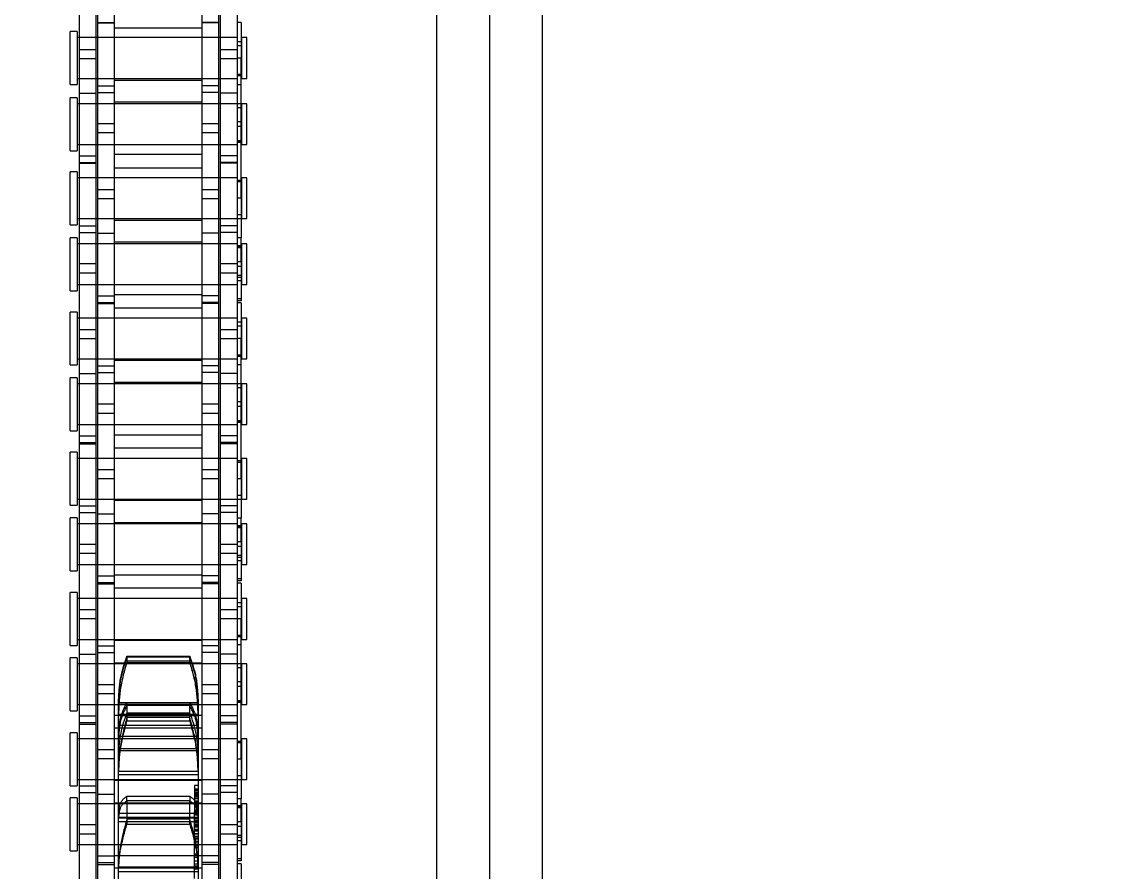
# Model space of a CAD drawing. Header units: metres. Extents: x 0 to 63075, y 0 to 44550.
# Drawn here: x 14343 to 14440.6, y 30590.3 to 30667.4 of the extents above; entities that cross this region are included whole.
import ezdxf

# ---------------------------------------------------------------- set-up
doc = ezdxf.new("R2010")
doc.units = ezdxf.units.M
doc.header["$LTSCALE"] = 75
doc.linetypes.add('HIDDEN2', pattern=[4.7625, 3.175, -1.5875])
for name, color, linetype in [('SDM', 7, 'Continuous'), ('SL1', 8, 'Continuous'), ('SL4', 4, 'Continuous'), ('ST1', 7, 'HIDDEN2')]:
    doc.layers.add(name, color=color, linetype=linetype)

# ---------------------------------------------------------------- blocks, each defined once
blk = doc.blocks.new('A$Cf5d57027')
at = {"layer": 'SL1'}
for radius, start, end in [(1221.5, 121.074746, 67.294357), (1158, 122.987753, 69.370009), (1150, 123.246853, 69.219881)]:
    blk.add_arc((6187.34, 9148.648), radius, start, end, dxfattribs=at)
blk = doc.blocks.new('A$Ca53c419a')
at = {"layer": 'SL4'}
for p, q in [((3669.713, 215.76), (4459.475, 215.76)), ((4619.715, 206.235), (3669.713, 206.235))]:
    blk.add_line(p, q, dxfattribs=at)
at = {"layer": 'ST1'}
for p, q in [((4191.691, 249), (4196.488, 249)), ((4191.691, 249), (4191.691, 248.342)), ((4196.488, 248.342), (4196.488, 249)), ((4197.576, 249), (4202.373, 249)), ((4197.576, 249), (4197.576, 248.342)), ((4202.373, 248.342), (4202.373, 249)), ((4204.369, 249), (4209.166, 249)), ((4204.369, 249), (4204.369, 248.342)), ((4209.166, 248.342), (4209.166, 249)), ((4210.276, 249), (4215.073, 249)), ((4210.276, 249), (4210.276, 248.342)), ((4215.073, 248.342), (4215.073, 249)), ((4217.048, 249), (4221.845, 249)), ((4217.048, 249), (4217.048, 248.342)), ((4221.845, 248.342), (4221.845, 249)), ((4222.976, 249), (4227.773, 249)), ((4222.976, 249), (4222.976, 248.342)), ((4227.773, 248.342), (4227.773, 249)), ((4229.726, 249), (4234.523, 249)), ((4229.726, 249), (4229.726, 248.342)), ((4234.523, 248.342), (4234.523, 249)), ((4235.676, 249), (4240.473, 249)), ((4235.676, 249), (4235.676, 248.342)), ((4240.473, 248.342), (4240.473, 249)), ((4242.404, 249), (4247.201, 249)), ((4242.404, 249), (4242.404, 248.342)), ((4247.201, 248.342), (4247.201, 249)), ((4248.376, 249), (4253.173, 249)), ((4248.376, 249), (4248.376, 248.342)), ((4253.173, 248.342), (4253.173, 249)), ((4255.083, 249), (4259.88, 249)), ((4255.083, 249), (4255.083, 248.342)), ((4259.88, 248.342), (4259.88, 249)), ((4261.076, 249), (4265.873, 249)), ((4261.076, 249), (4261.076, 248.342)), ((4265.873, 248.342), (4265.873, 249)), ((4184.1, 248.157), (4193.195, 248.157)), ((4191.695, 248.342), (4191.691, 248.342)), ((4196.488, 248.342), (4191.695, 248.342)), ((4192.245, 248.342), (4192.245, 233.843)), ((4192.245, 248.157), (4192.245, 246.637)), ((4193.195, 248.157), (4194.055, 248.157)), ((4193.195, 246.637), (4193.195, 248.157)), ((4194.055, 248.157), (4203.15, 248.157)), ((4194.055, 248.157), (4194.055, 246.637)), ((4195.935, 233.843), (4195.935, 248.342)), ((4195.935, 246.637), (4195.935, 248.157)), ((4196.967, 248.157), (4196.967, 246.637)), ((4197.551, 248.157), (4197.551, 246.637)), ((4202.373, 248.342), (4197.576, 248.342)), ((4198.13, 248.342), (4198.13, 233.843)), ((4198.13, 248.157), (4198.13, 246.637)), ((4201.82, 233.843), (4201.82, 248.342)), ((4201.82, 246.637), (4201.82, 248.157)), ((4203.15, 248.157), (4203.15, 246.637)), ((4203.15, 248.157), (4209.5, 248.157)), ((4203.306, 248.157), (4203.306, 246.637)), ((4203.89, 248.157), (4203.89, 246.637)), ((4204.374, 248.342), (4204.369, 248.342)), ((4209.166, 248.342), (4204.374, 248.342)), ((4204.923, 248.342), (4204.923, 233.843)), ((4204.923, 248.157), (4204.923, 246.637)), ((4208.613, 233.843), (4208.613, 248.342)), ((4208.613, 246.637), (4208.613, 248.157)), ((4209.5, 248.157), (4209.5, 246.637)), ((4209.5, 248.157), (4218.595, 248.157)), ((4215.073, 248.342), (4210.276, 248.342)), ((4210.83, 248.342), (4210.83, 233.843)), ((4210.83, 248.157), (4210.83, 246.637)), ((4212.688, 246.637), (4212.688, 248.157)), ((4213.526, 248.157), (4213.526, 246.637)), ((4214.52, 233.843), (4214.52, 248.342)), ((4214.52, 246.637), (4214.52, 248.157)), ((4217.052, 248.342), (4217.048, 248.342)), ((4221.845, 248.342), (4217.052, 248.342)), ((4217.601, 248.342), (4217.601, 233.843)), ((4217.601, 248.157), (4217.601, 246.637)), ((4218.595, 248.157), (4219.455, 248.157)), ((4218.595, 246.637), (4218.595, 248.157)), ((4219.455, 248.157), (4228.55, 248.157)), ((4219.455, 248.157), (4219.455, 246.637)), ((4221.291, 233.843), (4221.291, 248.342)), ((4221.291, 246.637), (4221.291, 248.157)), ((4222.324, 248.157), (4222.324, 246.637)), ((4222.908, 248.157), (4222.908, 246.637)), ((4227.773, 248.342), (4222.976, 248.342)), ((4223.53, 248.342), (4223.53, 233.843)), ((4223.53, 248.157), (4223.53, 246.637)), ((4227.22, 233.843), (4227.22, 248.342)), ((4227.22, 246.637), (4227.22, 248.157)), ((4228.55, 248.157), (4228.55, 246.637)), ((4228.55, 248.157), (4234.9, 248.157)), ((4228.663, 248.157), (4228.663, 246.637)), ((4229.247, 248.157), (4229.247, 246.637)), ((4229.73, 248.342), (4229.726, 248.342)), ((4234.523, 248.342), (4229.73, 248.342)), ((4230.279, 248.342), (4230.279, 233.843)), ((4230.279, 248.157), (4230.279, 246.637)), ((4233.969, 233.843), (4233.969, 248.342)), ((4233.969, 246.637), (4233.969, 248.157)), ((4234.9, 248.157), (4234.9, 246.637)), ((4234.9, 248.157), (4243.995, 248.157)), ((4240.473, 248.342), (4235.676, 248.342)), ((4236.23, 248.342), (4236.23, 233.843)), ((4236.23, 248.157), (4236.23, 246.637)), ((4238.044, 246.637), (4238.044, 248.157)), ((4238.883, 248.157), (4238.883, 246.637)), ((4239.92, 233.843), (4239.92, 248.342)), ((4239.92, 246.637), (4239.92, 248.157)), ((4242.408, 248.342), (4242.404, 248.342)), ((4247.201, 248.342), (4242.408, 248.342)), ((4242.958, 248.342), (4242.958, 233.843)), ((4242.958, 248.157), (4242.958, 246.637)), ((4243.995, 248.157), (4244.855, 248.157)), ((4243.995, 246.637), (4243.995, 248.157)), ((4244.855, 248.157), (4253.95, 248.157)), ((4244.855, 248.157), (4244.855, 246.637)), ((4246.648, 233.843), (4246.648, 248.342)), ((4246.648, 246.637), (4246.648, 248.157)), ((4247.68, 248.157), (4247.68, 246.637)), ((4248.264, 248.157), (4248.264, 246.637)), ((4253.173, 248.342), (4248.376, 248.342)), ((4248.93, 248.342), (4248.93, 233.843)), ((4248.93, 248.157), (4248.93, 246.637)), ((4252.62, 233.843), (4252.62, 248.342)), ((4252.62, 246.637), (4252.62, 248.157)), ((4253.95, 248.157), (4253.95, 246.637)), ((4253.95, 248.157), (4260.3, 248.157)), ((4254.019, 248.157), (4254.019, 246.637)), ((4254.604, 248.157), (4254.604, 246.637)), ((4255.087, 248.342), (4255.083, 248.342)), ((4259.88, 248.342), (4255.087, 248.342)), ((4255.636, 248.342), (4255.636, 233.843)), ((4255.636, 248.157), (4255.636, 246.637)), ((4259.326, 233.843), (4259.326, 248.342)), ((4259.326, 246.637), (4259.326, 248.157)), ((4260.3, 248.157), (4260.3, 246.637)), ((4260.3, 248.157), (4269.395, 248.157)), ((4265.873, 248.342), (4261.076, 248.342)), ((4261.63, 248.342), (4261.63, 233.843)), ((4261.63, 248.157), (4261.63, 246.637)), ((4263.401, 246.637), (4263.401, 248.157)), ((4264.239, 248.157), (4264.239, 246.637)), ((4265.32, 233.843), (4265.32, 248.342)), ((4265.32, 246.637), (4265.32, 248.157)), ((4181.355, 246.485), (4190.45, 246.485)), ((4184.1, 246.637), (4193.195, 246.637)), ((4190.45, 246.485), (4190.45, 244.965)), ((4190.45, 246.485), (4196.8, 246.485)), ((4190.628, 246.485), (4190.628, 244.965)), ((4191.212, 246.485), (4191.212, 244.965)), ((4192.245, 246.485), (4192.245, 244.965)), ((4193.195, 246.637), (4194.055, 246.637)), ((4194.055, 246.637), (4203.15, 246.637)), ((4195.935, 244.965), (4195.935, 246.485)), ((4196.8, 246.485), (4196.8, 244.965)), ((4196.8, 246.485), (4205.895, 246.485)), ((4198.13, 246.485), (4198.13, 244.965)), ((4200.01, 244.965), (4200.01, 246.485)), ((4200.848, 246.485), (4200.848, 244.965)), ((4201.82, 244.965), (4201.82, 246.485)), ((4203.15, 246.637), (4209.5, 246.637)), ((4204.923, 246.485), (4204.923, 244.965)), ((4205.895, 246.485), (4206.755, 246.485)), ((4205.895, 244.965), (4205.895, 246.485)), ((4206.755, 246.485), (4215.85, 246.485)), ((4206.755, 246.485), (4206.755, 244.965)), ((4208.613, 244.965), (4208.613, 246.485)), ((4209.5, 246.637), (4218.595, 246.637)), ((4209.645, 246.485), (4209.645, 244.965)), ((4210.23, 246.485), (4210.23, 244.965)), ((4210.83, 246.485), (4210.83, 244.965)), ((4214.52, 244.965), (4214.52, 246.485)), ((4215.85, 246.485), (4215.85, 244.965)), ((4215.85, 246.485), (4222.2, 246.485)), ((4215.985, 246.485), (4215.985, 244.965)), ((4216.569, 246.485), (4216.569, 244.965)), ((4217.601, 246.485), (4217.601, 244.965)), ((4218.595, 246.637), (4219.455, 246.637)), ((4219.455, 246.637), (4228.55, 246.637)), ((4221.291, 244.965), (4221.291, 246.485)), ((4222.2, 246.485), (4222.2, 244.965)), ((4222.2, 246.485), (4231.295, 246.485)), ((4223.53, 246.485), (4223.53, 244.965)), ((4225.366, 244.965), (4225.366, 246.485)), ((4226.204, 246.485), (4226.204, 244.965)), ((4227.22, 244.965), (4227.22, 246.485)), ((4228.55, 246.637), (4234.9, 246.637)), ((4230.279, 246.485), (4230.279, 244.965)), ((4231.295, 246.485), (4232.155, 246.485)), ((4231.295, 244.965), (4231.295, 246.485)), ((4232.155, 246.485), (4241.25, 246.485)), ((4232.155, 246.485), (4232.155, 244.965)), ((4233.969, 244.965), (4233.969, 246.485)), ((4234.9, 246.637), (4243.995, 246.637)), ((4235.002, 246.485), (4235.002, 244.965)), ((4235.586, 246.485), (4235.586, 244.965)), ((4236.23, 246.485), (4236.23, 244.965)), ((4239.92, 244.965), (4239.92, 246.485)), ((4241.25, 246.485), (4241.25, 244.965)), ((4241.25, 246.485), (4247.6, 246.485)), ((4241.341, 246.485), (4241.341, 244.965)), ((4241.925, 246.485), (4241.925, 244.965)), ((4242.958, 246.485), (4242.958, 244.965)), ((4243.995, 246.637), (4244.855, 246.637)), ((4244.855, 246.637), (4253.95, 246.637)), ((4246.648, 244.965), (4246.648, 246.485)), ((4247.6, 246.485), (4247.6, 244.965)), ((4247.6, 246.485), (4256.695, 246.485)), ((4248.93, 246.485), (4248.93, 244.965)), ((4250.723, 244.965), (4250.723, 246.485)), ((4251.561, 246.485), (4251.561, 244.965)), ((4252.62, 244.965), (4252.62, 246.485)), ((4253.95, 246.637), (4260.3, 246.637)), ((4255.636, 246.485), (4255.636, 244.965)), ((4256.695, 246.485), (4257.555, 246.485)), ((4256.695, 244.965), (4256.695, 246.485)), ((4257.555, 246.485), (4266.65, 246.485)), ((4257.555, 246.485), (4257.555, 244.965)), ((4259.326, 244.965), (4259.326, 246.485)), ((4260.3, 246.637), (4269.395, 246.637)), ((4260.358, 246.485), (4260.358, 244.965)), ((4260.943, 246.485), (4260.943, 244.965)), ((4261.63, 246.485), (4261.63, 244.965)), ((4265.32, 244.965), (4265.32, 246.485)), ((4266.65, 246.485), (4266.65, 244.965)), ((4266.65, 246.485), (4273, 246.485)), ((4266.698, 246.485), (4266.698, 244.965)), ((4181.355, 244.965), (4190.45, 244.965)), ((4184.583, 244.605), (4189.771, 244.605)), ((4189.771, 237.395), (4189.771, 244.605)), ((4189.771, 244.605), (4189.874, 244.605)), ((4189.874, 244.605), (4194.752, 244.605)), ((4190.13, 244.965), (4190.13, 237.035)), ((4190.193, 237.395), (4190.193, 244.605)), ((4190.45, 244.965), (4196.8, 244.965)), ((4191.235, 237.035), (4191.235, 244.965)), ((4192.245, 244.965), (4192.245, 237.035)), ((4194.338, 244.605), (4194.338, 237.395)), ((4194.679, 244.605), (4194.679, 237.395)), ((4194.693, 237.395), (4194.693, 244.605)), ((4194.752, 244.605), (4198.573, 244.605)), ((4195.056, 237.395), (4195.056, 244.605)), ((4195.935, 237.035), (4195.935, 244.965)), ((4196.015, 244.965), (4196.015, 237.035)), ((4196.8, 244.965), (4205.895, 244.965)), ((4198.05, 237.035), (4198.05, 244.965)), ((4198.13, 244.965), (4198.13, 237.035)), ((4198.573, 237.395), (4198.573, 244.605)), ((4198.573, 244.605), (4198.696, 244.605)), ((4198.696, 244.605), (4200.42, 244.605)), ((4198.868, 237.395), (4198.868, 244.605)), ((4200.42, 244.605), (4201.9, 244.605)), ((4200.773, 244.605), (4200.773, 237.395)), ((4200.954, 244.605), (4200.954, 237.395)), ((4201.806, 237.395), (4201.806, 244.605)), ((4201.82, 237.035), (4201.82, 244.965)), ((4201.9, 244.605), (4203.893, 244.605)), ((4202.022, 237.395), (4202.022, 244.605)), ((4202.808, 244.965), (4202.808, 237.035)), ((4203.07, 244.605), (4203.07, 237.395)), ((4203.893, 237.395), (4203.893, 244.605)), ((4203.893, 244.605), (4204.023, 244.605)), ((4203.935, 237.035), (4203.935, 244.965)), ((4204.023, 244.605), (4205.167, 244.605)), ((4204.028, 237.395), (4204.028, 244.605)), ((4204.923, 244.965), (4204.923, 237.035)), ((4205.048, 237.395), (4205.048, 244.605)), ((4205.091, 237.395), (4205.091, 244.605)), ((4205.091, 244.605), (4205.211, 244.605)), ((4205.895, 244.965), (4206.755, 244.965)), ((4206.755, 244.965), (4215.85, 244.965)), ((4208.613, 237.035), (4208.613, 244.965)), ((4208.715, 244.965), (4208.715, 237.035)), ((4210.728, 237.035), (4210.728, 244.965)), ((4210.83, 244.965), (4210.83, 237.035)), ((4214.52, 237.035), (4214.52, 244.965)), ((4215.486, 244.965), (4215.486, 237.035)), ((4215.85, 244.965), (4222.2, 244.965)), ((4216.635, 237.035), (4216.635, 244.965)), ((4217.601, 244.965), (4217.601, 237.035)), ((4221.291, 237.035), (4221.291, 244.965)), ((4221.415, 244.965), (4221.415, 237.035)), ((4222.2, 244.965), (4231.295, 244.965)), ((4223.406, 237.035), (4223.406, 244.965)), ((4223.53, 244.965), (4223.53, 237.035)), ((4227.22, 237.035), (4227.22, 244.965)), ((4228.164, 244.965), (4228.164, 237.035)), ((4229.335, 237.035), (4229.335, 244.965)), ((4230.279, 244.965), (4230.279, 237.035)), ((4231.295, 244.965), (4232.155, 244.965)), ((4232.155, 244.965), (4241.25, 244.965)), ((4233.969, 237.035), (4233.969, 244.965)), ((4234.115, 244.965), (4234.115, 237.035)), ((4236.084, 237.035), (4236.084, 244.965)), ((4236.23, 244.965), (4236.23, 237.035)), ((4239.92, 237.035), (4239.92, 244.965)), ((4240.843, 244.965), (4240.843, 237.035)), ((4241.25, 244.965), (4247.6, 244.965)), ((4242.035, 237.035), (4242.035, 244.965)), ((4242.958, 244.965), (4242.958, 237.035)), ((4246.648, 237.035), (4246.648, 244.965)), ((4246.815, 244.965), (4246.815, 237.035)), ((4247.6, 244.965), (4256.695, 244.965)), ((4248.763, 237.035), (4248.763, 244.965)), ((4248.93, 244.965), (4248.93, 237.035)), ((4252.62, 237.035), (4252.62, 244.965)), ((4253.521, 244.965), (4253.521, 237.035)), ((4254.735, 237.035), (4254.735, 244.965)), ((4255.636, 244.965), (4255.636, 237.035)), ((4256.695, 244.965), (4257.555, 244.965)), ((4257.555, 244.965), (4266.65, 244.965)), ((4259.326, 237.035), (4259.326, 244.965)), ((4259.515, 244.965), (4259.515, 237.035)), ((4261.441, 237.035), (4261.441, 244.965)), ((4261.63, 244.965), (4261.63, 237.035)), ((4265.32, 237.035), (4265.32, 244.965)), ((4266.199, 244.965), (4266.199, 237.035)), ((4266.65, 244.965), (4273, 244.965)), ((4196.205, 243.843), (4194.091, 243.843)), ((4194.091, 243.843), (4194.091, 238.157)), ((4194.547, 238.157), (4194.547, 243.843)), ((4196.205, 238.157), (4196.205, 243.843)), ((4196.205, 243.843), (4196.635, 243.843)), ((4196.635, 243.843), (4196.635, 238.157)), ((4204.156, 243.843), (4203.441, 243.843)), ((4203.441, 243.843), (4203.441, 238.157)), ((4203.748, 238.157), (4203.748, 243.843)), ((4204.156, 238.157), (4204.156, 243.843)), ((4204.83, 243.843), (4204.156, 243.843)), ((4204.83, 238.157), (4204.83, 243.843)), ((4204.83, 243.843), (4205.102, 243.843)), ((4205.102, 243.843), (4205.102, 238.157)), ((4208.723, 243.843), (4208.723, 238.157)), ((4209.219, 243.843), (4208.723, 243.843)), ((4208.843, 238.157), (4208.843, 243.843)), ((4209.219, 238.157), (4209.219, 243.843)), ((4209.3, 243.843), (4209.3, 238.157)), ((4189.771, 237.395), (4184.583, 237.395)), ((4189.16, 237.73), (4190.052, 237.73)), ((4189.874, 237.395), (4189.771, 237.395)), ((4194.752, 237.395), (4189.874, 237.395)), ((4190.052, 237.73), (4190.323, 237.73)), ((4190.052, 237.73), (4190.052, 237.395)), ((4190.272, 237.73), (4190.272, 237.395)), ((4190.318, 237.73), (4190.318, 237.395)), ((4190.323, 237.73), (4190.323, 237.395)), ((4190.323, 237.73), (4191.408, 237.73)), ((4190.503, 237.73), (4190.503, 237.395)), ((4190.768, 237.73), (4190.768, 237.395)), ((4191.112, 237.73), (4191.112, 237.395)), ((4191.288, 237.73), (4191.288, 237.395)), ((4191.408, 237.73), (4191.642, 237.73)), ((4191.408, 237.73), (4191.408, 237.395)), ((4191.642, 237.73), (4192.995, 237.73)), ((4191.974, 237.73), (4191.974, 237.395)), ((4192.12, 237.73), (4192.12, 237.395)), ((4192.193, 237.73), (4192.193, 237.395)), ((4192.273, 237.73), (4192.273, 237.395)), ((4192.481, 237.73), (4192.481, 237.395)), ((4192.54, 237.73), (4192.54, 237.395)), ((4192.762, 237.73), (4192.762, 237.395)), ((4192.869, 237.73), (4192.869, 237.395)), ((4192.995, 237.73), (4192.995, 237.395)), ((4192.995, 237.73), (4193.225, 237.73)), ((4192.998, 237.73), (4192.998, 237.395)), ((4193.225, 237.73), (4193.225, 237.395)), ((4193.225, 237.73), (4194.116, 237.73)), ((4193.263, 237.73), (4193.263, 237.395)), ((4193.479, 237.73), (4193.479, 237.395)), ((4193.554, 237.73), (4193.554, 237.395)), ((4193.652, 237.73), (4193.652, 237.395)), ((4193.855, 237.73), (4193.855, 237.395)), ((4193.94, 237.73), (4193.94, 237.395)), ((4194.062, 237.73), (4194.062, 237.395)), ((4194.091, 238.157), (4196.205, 238.157)), ((4194.116, 237.73), (4194.292, 237.73)), ((4194.116, 237.73), (4194.116, 237.395)), ((4194.263, 237.73), (4194.263, 237.395)), ((4194.292, 237.73), (4194.292, 237.395)), ((4194.292, 237.73), (4194.978, 237.73)), ((4194.431, 237.73), (4194.431, 237.395)), ((4194.451, 237.73), (4194.451, 237.395)), ((4194.598, 237.73), (4194.598, 237.395)), ((4194.716, 237.73), (4194.716, 237.395)), ((4198.573, 237.395), (4194.752, 237.395)), ((4194.926, 237.73), (4194.926, 237.395)), ((4194.955, 237.73), (4194.955, 237.395)), ((4194.978, 237.73), (4194.978, 237.395)), ((4194.978, 237.73), (4195.197, 237.73)), ((4194.984, 237.73), (4194.984, 237.395)), ((4195.019, 237.73), (4195.019, 237.395)), ((4195.089, 237.73), (4195.089, 237.395)), ((4195.105, 237.73), (4195.105, 237.395)), ((4195.197, 237.73), (4195.197, 237.395)), ((4195.653, 237.73), (4195.197, 237.73)), ((4195.259, 237.73), (4195.259, 237.395)), ((4195.391, 237.73), (4195.391, 237.395)), ((4196.435, 237.73), (4195.653, 237.73)), ((4195.653, 237.73), (4195.653, 237.395)), ((4195.794, 237.73), (4195.794, 237.395)), ((4195.818, 237.73), (4195.818, 237.395)), ((4195.894, 237.73), (4195.894, 237.395)), ((4196.046, 237.73), (4196.046, 237.395)), ((4196.104, 237.73), (4196.104, 237.395)), ((4196.143, 237.73), (4196.143, 237.395)), ((4196.635, 238.157), (4196.205, 238.157)), ((4196.205, 237.73), (4196.205, 237.395)), ((4196.405, 237.73), (4196.405, 237.395)), ((4196.414, 237.73), (4196.414, 237.395)), ((4196.433, 237.73), (4196.433, 237.395)), ((4196.435, 237.73), (4196.435, 237.395)), ((4196.765, 237.73), (4196.435, 237.73)), ((4196.442, 237.73), (4196.442, 237.395)), ((4196.593, 237.73), (4196.593, 237.395)), ((4196.614, 237.395), (4196.614, 237.73)), ((4196.632, 237.73), (4196.632, 237.395)), ((4196.633, 237.395), (4196.633, 237.73)), ((4196.854, 237.73), (4196.765, 237.73)), ((4196.765, 237.73), (4196.765, 237.395)), ((4196.783, 237.395), (4196.783, 237.73)), ((4196.854, 237.73), (4196.854, 237.395)), ((4197.151, 237.73), (4196.854, 237.73)), ((4196.875, 237.73), (4196.875, 237.395)), ((4196.94, 237.73), (4196.94, 237.395)), ((4196.946, 237.395), (4196.946, 237.73)), ((4197.151, 237.73), (4197.151, 237.395)), ((4197.226, 237.73), (4197.151, 237.73)), ((4197.226, 237.73), (4197.226, 237.395)), ((4197.61, 237.73), (4197.226, 237.73)), ((4197.275, 237.395), (4197.275, 237.73)), ((4197.61, 237.395), (4197.61, 237.73)), ((4198.696, 237.395), (4198.573, 237.395)), ((4200.42, 237.395), (4198.696, 237.395)), ((4201.9, 237.395), (4200.42, 237.395)), ((4203.893, 237.395), (4201.9, 237.395)), ((4203.441, 238.157), (4204.156, 238.157)), ((4204.023, 237.395), (4203.893, 237.395)), ((4205.167, 237.395), (4204.023, 237.395)), ((4204.156, 238.157), (4204.83, 238.157)), ((4205.102, 238.157), (4204.83, 238.157)), ((4205.211, 237.395), (4205.091, 237.395)), ((4208.723, 238.157), (4209.219, 238.157)), ((4181.355, 237.035), (4190.45, 237.035)), ((4190.45, 235.515), (4190.45, 237.035)), ((4190.45, 237.035), (4196.8, 237.035)), ((4190.628, 235.515), (4190.628, 237.035)), ((4191.212, 235.515), (4191.212, 237.035)), ((4192.245, 237.035), (4192.245, 235.515)), ((4195.935, 235.515), (4195.935, 237.035)), ((4196.8, 235.515), (4196.8, 237.035)), ((4196.8, 237.035), (4205.895, 237.035)), ((4198.13, 237.035), (4198.13, 235.515)), ((4200.01, 235.515), (4200.01, 237.035)), ((4200.848, 237.035), (4200.848, 235.515)), ((4201.82, 235.515), (4201.82, 237.035)), ((4204.923, 237.035), (4204.923, 235.515)), ((4205.895, 237.035), (4206.755, 237.035)), ((4205.895, 235.515), (4205.895, 237.035)), ((4206.755, 237.035), (4215.85, 237.035)), ((4206.755, 237.035), (4206.755, 235.515)), ((4208.613, 235.515), (4208.613, 237.035)), ((4209.645, 235.515), (4209.645, 237.035)), ((4210.23, 235.515), (4210.23, 237.035)), ((4210.83, 237.035), (4210.83, 235.515)), ((4214.52, 235.515), (4214.52, 237.035)), ((4215.85, 235.515), (4215.85, 237.035)), ((4215.85, 237.035), (4222.2, 237.035)), ((4215.985, 235.515), (4215.985, 237.035)), ((4216.569, 235.515), (4216.569, 237.035)), ((4217.601, 237.035), (4217.601, 235.515)), ((4221.291, 235.515), (4221.291, 237.035)), ((4222.2, 235.515), (4222.2, 237.035)), ((4222.2, 237.035), (4231.295, 237.035)), ((4223.53, 237.035), (4223.53, 235.515)), ((4225.366, 235.515), (4225.366, 237.035)), ((4226.204, 237.035), (4226.204, 235.515)), ((4227.22, 235.515), (4227.22, 237.035)), ((4230.279, 237.035), (4230.279, 235.515)), ((4231.295, 237.035), (4232.155, 237.035)), ((4231.295, 235.515), (4231.295, 237.035)), ((4232.155, 237.035), (4241.25, 237.035)), ((4232.155, 237.035), (4232.155, 235.515)), ((4233.969, 235.515), (4233.969, 237.035)), ((4235.002, 235.515), (4235.002, 237.035)), ((4235.586, 235.515), (4235.586, 237.035)), ((4236.23, 237.035), (4236.23, 235.515)), ((4239.92, 235.515), (4239.92, 237.035)), ((4241.25, 235.515), (4241.25, 237.035)), ((4241.25, 237.035), (4247.6, 237.035)), ((4241.341, 235.515), (4241.341, 237.035)), ((4241.925, 235.515), (4241.925, 237.035)), ((4242.958, 237.035), (4242.958, 235.515)), ((4246.648, 235.515), (4246.648, 237.035)), ((4247.6, 235.515), (4247.6, 237.035)), ((4247.6, 237.035), (4256.695, 237.035)), ((4248.93, 237.035), (4248.93, 235.515)), ((4250.723, 235.515), (4250.723, 237.035)), ((4251.561, 237.035), (4251.561, 235.515)), ((4252.62, 235.515), (4252.62, 237.035)), ((4255.636, 237.035), (4255.636, 235.515)), ((4256.695, 237.035), (4257.555, 237.035)), ((4256.695, 235.515), (4256.695, 237.035)), ((4257.555, 237.035), (4266.65, 237.035)), ((4257.555, 237.035), (4257.555, 235.515)), ((4259.326, 235.515), (4259.326, 237.035)), ((4260.358, 235.515), (4260.358, 237.035)), ((4260.943, 235.515), (4260.943, 237.035)), ((4261.63, 237.035), (4261.63, 235.515)), ((4265.32, 235.515), (4265.32, 237.035)), ((4266.65, 235.515), (4266.65, 237.035)), ((4266.65, 237.035), (4273, 237.035)), ((4266.698, 235.515), (4266.698, 237.035)), ((4181.355, 235.515), (4190.45, 235.515)), ((4184.1, 235.363), (4193.195, 235.363)), ((4190.45, 235.515), (4196.8, 235.515)), ((4192.245, 235.363), (4192.245, 233.843)), ((4193.195, 235.363), (4194.055, 235.363)), ((4193.195, 233.843), (4193.195, 235.363)), ((4194.055, 235.363), (4203.15, 235.363)), ((4194.055, 235.363), (4194.055, 233.843)), ((4195.935, 233.843), (4195.935, 235.363)), ((4196.8, 235.515), (4205.895, 235.515)), ((4196.967, 233.843), (4196.967, 235.363)), ((4197.551, 233.843), (4197.551, 235.363)), ((4198.13, 235.363), (4198.13, 233.511)), ((4201.82, 233.843), (4201.82, 235.363)), ((4203.15, 233.843), (4203.15, 235.363)), ((4203.15, 235.363), (4209.5, 235.363)), ((4203.306, 233.843), (4203.306, 235.363)), ((4203.89, 233.843), (4203.89, 235.363)), ((4204.923, 235.363), (4204.923, 233.843)), ((4205.895, 235.515), (4206.755, 235.515)), ((4206.755, 235.515), (4215.85, 235.515)), ((4208.613, 233.511), (4208.613, 235.363)), ((4209.5, 233.843), (4209.5, 235.363)), ((4209.5, 235.363), (4218.595, 235.363)), ((4210.83, 235.363), (4210.83, 233.843)), ((4212.688, 233.843), (4212.688, 235.363)), ((4213.526, 235.363), (4213.526, 233.843)), ((4214.52, 233.843), (4214.52, 235.363)), ((4215.85, 235.515), (4222.2, 235.515)), ((4217.601, 235.363), (4217.601, 233.843)), ((4218.595, 235.363), (4219.455, 235.363)), ((4218.595, 233.843), (4218.595, 235.363)), ((4219.455, 235.363), (4228.55, 235.363)), ((4219.455, 235.363), (4219.455, 233.843)), ((4221.291, 233.843), (4221.291, 235.363)), ((4222.2, 235.515), (4231.295, 235.515)), ((4222.324, 233.843), (4222.324, 235.363)), ((4222.908, 233.843), (4222.908, 235.363)), ((4223.53, 235.363), (4223.53, 233.511)), ((4227.22, 233.843), (4227.22, 235.363)), ((4228.55, 233.843), (4228.55, 235.363)), ((4228.55, 235.363), (4234.9, 235.363)), ((4228.663, 233.843), (4228.663, 235.363)), ((4229.247, 233.843), (4229.247, 235.363)), ((4230.279, 235.363), (4230.279, 233.843)), ((4231.295, 235.515), (4232.155, 235.515)), ((4232.155, 235.515), (4241.25, 235.515)), ((4233.969, 233.511), (4233.969, 235.363)), ((4234.9, 233.843), (4234.9, 235.363)), ((4234.9, 235.363), (4243.995, 235.363)), ((4236.23, 235.363), (4236.23, 233.843)), ((4238.044, 233.843), (4238.044, 235.363)), ((4238.883, 235.363), (4238.883, 233.843)), ((4239.92, 233.843), (4239.92, 235.363)), ((4241.25, 235.515), (4247.6, 235.515)), ((4242.958, 235.363), (4242.958, 233.843)), ((4243.995, 235.363), (4244.855, 235.363)), ((4243.995, 233.843), (4243.995, 235.363)), ((4244.855, 235.363), (4253.95, 235.363)), ((4244.855, 235.363), (4244.855, 233.843)), ((4246.648, 233.843), (4246.648, 235.363)), ((4247.6, 235.515), (4256.695, 235.515)), ((4247.68, 233.843), (4247.68, 235.363)), ((4248.264, 233.843), (4248.264, 235.363)), ((4248.93, 235.363), (4248.93, 233.511)), ((4252.62, 233.843), (4252.62, 235.363)), ((4253.95, 233.843), (4253.95, 235.363)), ((4253.95, 235.363), (4260.3, 235.363)), ((4254.019, 233.843), (4254.019, 235.363)), ((4254.604, 233.843), (4254.604, 235.363)), ((4255.636, 235.363), (4255.636, 233.843)), ((4256.695, 235.515), (4257.555, 235.515)), ((4257.555, 235.515), (4266.65, 235.515)), ((4259.326, 233.511), (4259.326, 235.363)), ((4260.3, 233.843), (4260.3, 235.363)), ((4260.3, 235.363), (4269.395, 235.363)), ((4261.63, 235.363), (4261.63, 233.843)), ((4263.401, 233.843), (4263.401, 235.363)), ((4264.239, 235.363), (4264.239, 233.843)), ((4265.32, 233.843), (4265.32, 235.363)), ((4266.65, 235.515), (4273, 235.515)), ((4184.1, 233.843), (4193.195, 233.843)), ((4190.506, 233.511), (4187.275, 233.511)), ((4190.506, 233.511), (4190.506, 233.843)), ((4190.778, 233.511), (4190.778, 233.843)), ((4190.951, 233.511), (4190.778, 233.511)), ((4190.951, 233.511), (4190.951, 233.843)), ((4194.297, 233.511), (4190.951, 233.511)), ((4195.935, 233.474), (4192.245, 233.474)), ((4192.245, 233.474), (4192.245, 233)), ((4192.614, 233.843), (4192.614, 233.474)), ((4192.898, 233.511), (4192.898, 233.843)), ((4193.071, 233.511), (4193.071, 233.843)), ((4193.195, 233.843), (4194.055, 233.843)), ((4193.882, 233.511), (4193.882, 233.843)), ((4194.055, 233.843), (4203.15, 233.843)), ((4194.297, 233.511), (4194.297, 233.843)), ((4194.297, 233.511), (4196.423, 233.511)), ((4195.566, 233.474), (4195.566, 233.843)), ((4195.654, 233.511), (4195.654, 233.843)), ((4195.758, 233.511), (4195.758, 233.843)), ((4195.935, 233), (4195.935, 233.474)), ((4196.423, 233.843), (4196.423, 233.511)), ((4199.975, 233.511), (4196.423, 233.511)), ((4201.82, 233.474), (4198.13, 233.474)), ((4198.13, 233.474), (4198.13, 233)), ((4198.499, 233.843), (4198.499, 233.474)), ((4199.975, 233.511), (4199.975, 233.843)), ((4199.975, 233.511), (4212.675, 233.511)), ((4201.451, 233.474), (4201.451, 233.843)), ((4201.594, 233.511), (4201.594, 233.843)), ((4201.82, 233), (4201.82, 233.474)), ((4203.15, 233.843), (4209.5, 233.843)), ((4208.613, 233.474), (4204.923, 233.474)), ((4204.923, 233.474), (4204.923, 233)), ((4205.1, 233.511), (4205.1, 233.843)), ((4205.203, 233.511), (4205.203, 233.843)), ((4205.292, 233.843), (4205.292, 233.474)), ((4206.56, 233.511), (4206.56, 233.843)), ((4206.976, 233.511), (4206.976, 233.843)), ((4208.244, 233.474), (4208.244, 233.843)), ((4208.613, 233), (4208.613, 233.474)), ((4209.5, 233.843), (4218.595, 233.843)), ((4210.32, 233.511), (4210.32, 233.843)), ((4214.52, 233.474), (4210.83, 233.474)), ((4210.83, 233.474), (4210.83, 233)), ((4211.056, 233.511), (4211.056, 233.843)), ((4211.199, 233.843), (4211.199, 233.474)), ((4212.675, 233.511), (4212.675, 233.843)), ((4215.906, 233.511), (4212.675, 233.511)), ((4213.782, 233.511), (4213.782, 233.843)), ((4214.151, 233.474), (4214.151, 233.843)), ((4214.52, 233), (4214.52, 233.474)), ((4215.906, 233.511), (4215.906, 233.843)), ((4216.135, 233.511), (4216.135, 233.843)), ((4216.307, 233.511), (4216.135, 233.511)), ((4216.307, 233.511), (4216.307, 233.843)), ((4219.654, 233.511), (4216.307, 233.511)), ((4221.291, 233.474), (4217.601, 233.474)), ((4217.601, 233.474), (4217.601, 233)), ((4217.97, 233.843), (4217.97, 233.474)), ((4218.255, 233.511), (4218.255, 233.843)), ((4218.427, 233.511), (4218.427, 233.843)), ((4218.595, 233.843), (4219.455, 233.843)), ((4219.239, 233.511), (4219.239, 233.843)), ((4219.455, 233.843), (4228.55, 233.843)), ((4219.654, 233.511), (4219.654, 233.843)), ((4219.654, 233.511), (4221.823, 233.511)), ((4220.922, 233.474), (4220.922, 233.843)), ((4221.011, 233.511), (4221.011, 233.843)), ((4221.114, 233.511), (4221.114, 233.843)), ((4221.291, 233), (4221.291, 233.474)), ((4221.823, 233.843), (4221.823, 233.511)), ((4225.375, 233.511), (4221.823, 233.511)), ((4227.22, 233.474), (4223.53, 233.474)), ((4223.53, 233.474), (4223.53, 233)), ((4223.899, 233.843), (4223.899, 233.474)), ((4225.375, 233.511), (4225.375, 233.843)), ((4225.375, 233.511), (4238.075, 233.511)), ((4226.851, 233.474), (4226.851, 233.843)), ((4226.994, 233.511), (4226.994, 233.843)), ((4227.22, 233), (4227.22, 233.474)), ((4228.55, 233.843), (4234.9, 233.843)), ((4233.969, 233.474), (4230.279, 233.474)), ((4230.279, 233.474), (4230.279, 233)), ((4230.456, 233.511), (4230.456, 233.843)), ((4230.56, 233.511), (4230.56, 233.843)), ((4230.648, 233.843), (4230.648, 233.474)), ((4231.917, 233.511), (4231.917, 233.843)), ((4232.332, 233.511), (4232.332, 233.843)), ((4233.6, 233.474), (4233.6, 233.843)), ((4233.969, 233), (4233.969, 233.474)), ((4234.9, 233.843), (4243.995, 233.843)), ((4235.676, 233.511), (4235.676, 233.843)), ((4239.92, 233.474), (4236.23, 233.474)), ((4236.23, 233.474), (4236.23, 233)), ((4236.456, 233.511), (4236.456, 233.843)), ((4236.599, 233.843), (4236.599, 233.474)), ((4238.075, 233.511), (4238.075, 233.843)), ((4241.306, 233.511), (4238.075, 233.511)), ((4239.182, 233.511), (4239.182, 233.843)), ((4239.551, 233.474), (4239.551, 233.843)), ((4239.92, 233), (4239.92, 233.474)), ((4241.306, 233.511), (4241.306, 233.843)), ((4241.491, 233.511), (4241.491, 233.843)), ((4241.664, 233.511), (4241.491, 233.511)), ((4241.664, 233.511), (4241.664, 233.843)), ((4245.01, 233.511), (4241.664, 233.511)), ((4246.648, 233.474), (4242.958, 233.474)), ((4242.958, 233.474), (4242.958, 233)), ((4243.327, 233.843), (4243.327, 233.474)), ((4243.611, 233.511), (4243.611, 233.843)), ((4243.784, 233.511), (4243.784, 233.843)), ((4243.995, 233.843), (4244.855, 233.843)), ((4244.595, 233.511), (4244.595, 233.843)), ((4244.855, 233.843), (4253.95, 233.843)), ((4245.01, 233.511), (4245.01, 233.843)), ((4245.01, 233.511), (4247.223, 233.511)), ((4246.279, 233.474), (4246.279, 233.843)), ((4246.367, 233.511), (4246.367, 233.843)), ((4246.471, 233.511), (4246.471, 233.843)), ((4246.648, 233), (4246.648, 233.474)), ((4247.223, 233.843), (4247.223, 233.511)), ((4250.775, 233.511), (4247.223, 233.511)), ((4252.62, 233.474), (4248.93, 233.474)), ((4248.93, 233.474), (4248.93, 233)), ((4249.299, 233.843), (4249.299, 233.474)), ((4250.775, 233.511), (4250.775, 233.843)), ((4250.775, 233.511), (4263.475, 233.511)), ((4252.251, 233.474), (4252.251, 233.843)), ((4252.394, 233.511), (4252.394, 233.843)), ((4252.62, 233), (4252.62, 233.474)), ((4253.95, 233.843), (4260.3, 233.843)), ((4259.326, 233.474), (4255.636, 233.474)), ((4255.636, 233.474), (4255.636, 233)), ((4255.813, 233.511), (4255.813, 233.843)), ((4255.916, 233.511), (4255.916, 233.843)), ((4256.005, 233.843), (4256.005, 233.474)), ((4257.273, 233.511), (4257.273, 233.843)), ((4257.689, 233.511), (4257.689, 233.843)), ((4258.957, 233.474), (4258.957, 233.843)), ((4259.326, 233), (4259.326, 233.474)), ((4260.3, 233.843), (4269.395, 233.843)), ((4261.033, 233.511), (4261.033, 233.843)), ((4265.32, 233.474), (4261.63, 233.474)), ((4261.63, 233.474), (4261.63, 233)), ((4261.856, 233.511), (4261.856, 233.843)), ((4261.999, 233.843), (4261.999, 233.474)), ((4263.475, 233.511), (4263.475, 233.843)), ((4266.705, 233.511), (4263.475, 233.511)), ((4264.582, 233.511), (4264.582, 233.843)), ((4264.951, 233.474), (4264.951, 233.843)), ((4265.32, 233), (4265.32, 233.474)), ((4266.705, 233.511), (4266.705, 233.843)), ((4192.245, 233), (4195.935, 233)), ((4198.13, 233), (4201.82, 233)), ((4204.923, 233), (4208.613, 233)), ((4210.83, 233), (4214.52, 233)), ((4217.601, 233), (4221.291, 233)), ((4223.53, 233), (4227.22, 233)), ((4230.279, 233), (4233.969, 233)), ((4236.23, 233), (4239.92, 233)), ((4242.958, 233), (4246.648, 233)), ((4248.93, 233), (4252.62, 233)), ((4255.636, 233), (4259.326, 233)), ((4261.63, 233), (4265.32, 233)), ((3669.713, 215.76), (4459.475, 215.76)), ((4669.713, 210.997), (3669.713, 210.997))]:
    blk.add_line(p, q, dxfattribs=at)
for centre, start, end in [((4200.404, 234.987), 67.03979, 89.90798), ((4200.404, 247.013), 270.09202, 292.96021)]:
    blk.add_arc(centre, 9.618, start, end, dxfattribs=at)
for points, knots in [([(4189.874, 244.605), (4190.543, 244.567), (4191.884, 244.492), (4193.355, 244.06), (4194.091, 243.843)], [0, 0, 0, 0, 0.499124, 1, 1, 1, 1]), ([(4194.547, 243.843), (4193.807, 244.059), (4192.328, 244.492), (4190.973, 244.567), (4190.296, 244.605)], [0, 0, 0, 0, 0.500261, 1, 1, 1, 1]), ([(4196.205, 243.843), (4196.057, 244.059), (4195.76, 244.492), (4195.088, 244.567), (4194.752, 244.605)], [0, 0, 0, 0, 0.500534, 1, 1, 1, 1]), ([(4195.116, 244.605), (4195.462, 244.567), (4196.156, 244.492), (4196.475, 244.06), (4196.635, 243.843)], [0, 0, 0, 0, 0.499098, 1, 1, 1, 1]), ([(4198.696, 244.605), (4199.486, 244.567), (4201.068, 244.492), (4202.649, 244.06), (4203.441, 243.843)], [0, 0, 0, 0, 0.499098, 1, 1, 1, 1]), ([(4203.748, 243.843), (4202.956, 244.059), (4201.374, 244.492), (4199.786, 244.567), (4198.992, 244.605)], [0, 0, 0, 0, 0.500514, 1, 1, 1, 1]), ([(4204.83, 243.843), (4204.425, 244.059), (4203.615, 244.492), (4202.472, 244.567), (4201.9, 244.605)], [0, 0, 0, 0, 0.500133, 1, 1, 1, 1]), ([(4202.118, 244.605), (4202.697, 244.567), (4203.856, 244.492), (4204.686, 244.06), (4205.102, 243.843)], [0, 0, 0, 0, 0.499427, 1, 1, 1, 1]), ([(4204.023, 244.605), (4204.838, 244.567), (4206.47, 244.492), (4207.972, 244.059), (4208.723, 243.843)], [0, 0, 0, 0, 0.499459, 1, 1, 1, 1]), ([(4208.843, 243.843), (4208.095, 244.059), (4206.601, 244.492), (4204.971, 244.567), (4204.157, 244.605)], [0, 0, 0, 0, 0.500529, 1, 1, 1, 1]), ([(4209.219, 243.843), (4208.606, 244.059), (4207.38, 244.492), (4205.904, 244.567), (4205.167, 244.605)], [0, 0, 0, 0, 0.5001515, 1, 1, 1, 1]), ([(4205.211, 244.605), (4205.953, 244.567), (4207.439, 244.492), (4208.679, 244.059), (4209.3, 243.843)], [0, 0, 0, 0, 0.49948, 1, 1, 1, 1]), ([(4194.091, 238.157), (4193.356, 237.941), (4191.885, 237.508), (4190.544, 237.433), (4189.874, 237.395)], [0, 0, 0, 0, 0.500152, 1, 1, 1, 1]), ([(4190.296, 237.395), (4190.973, 237.433), (4192.328, 237.508), (4193.806, 237.94), (4194.547, 238.157)], [0, 0, 0, 0, 0.499419, 1, 1, 1, 1]), ([(4194.752, 237.395), (4195.088, 237.433), (4195.76, 237.508), (4196.057, 237.941), (4196.205, 238.157)], [0, 0, 0, 0, 0.499459, 1, 1, 1, 1]), ([(4196.635, 238.157), (4196.476, 237.941), (4196.156, 237.508), (4195.463, 237.433), (4195.116, 237.395)], [0, 0, 0, 0, 0.500133, 1, 1, 1, 1]), ([(4203.441, 238.157), (4202.65, 237.941), (4201.069, 237.508), (4199.487, 237.433), (4198.696, 237.395)], [0, 0, 0, 0, 0.500133, 1, 1, 1, 1]), ([(4198.992, 237.395), (4199.786, 237.433), (4201.374, 237.508), (4202.956, 237.941), (4203.748, 238.157)], [0, 0, 0, 0, 0.499479, 1, 1, 1, 1]), ([(4201.9, 237.395), (4202.471, 237.433), (4203.614, 237.508), (4204.424, 237.94), (4204.83, 238.157)], [0, 0, 0, 0, 0.499098, 1, 1, 1, 1]), ([(4205.102, 238.157), (4204.687, 237.941), (4203.857, 237.508), (4202.697, 237.433), (4202.118, 237.395)], [0, 0, 0, 0, 0.500372, 1, 1, 1, 1]), ([(4208.723, 238.157), (4207.972, 237.941), (4206.47, 237.508), (4204.838, 237.433), (4204.023, 237.395)], [0, 0, 0, 0, 0.500533, 1, 1, 1, 1]), ([(4204.157, 237.395), (4204.971, 237.433), (4206.601, 237.508), (4208.095, 237.941), (4208.843, 238.157)], [0, 0, 0, 0, 0.499464, 1, 1, 1, 1]), ([(4205.167, 237.395), (4205.903, 237.433), (4207.379, 237.508), (4208.605, 237.94), (4209.219, 238.157)], [0, 0, 0, 0, 0.499124, 1, 1, 1, 1]), ([(4209.3, 238.157), (4208.679, 237.941), (4207.439, 237.508), (4205.953, 237.433), (4205.211, 237.395)], [0, 0, 0, 0, 0.500513, 1, 1, 1, 1])]:
    blk.add_open_spline(points, degree=3, knots=knots, dxfattribs=at)

msp = doc.modelspace()

# ---------------------------------------------------------------- block references
at = {"layer": 'SDM'}
msp.add_blockref('A$Cf5d57027', (8259.513, 22502.833), dxfattribs=at)
at = {"layer": 'SDM', "rotation": 90}
msp.add_blockref('A$Ca53c419a', (14596.359, 26400.599), dxfattribs=at)

doc.saveas('drawing.dxf')
